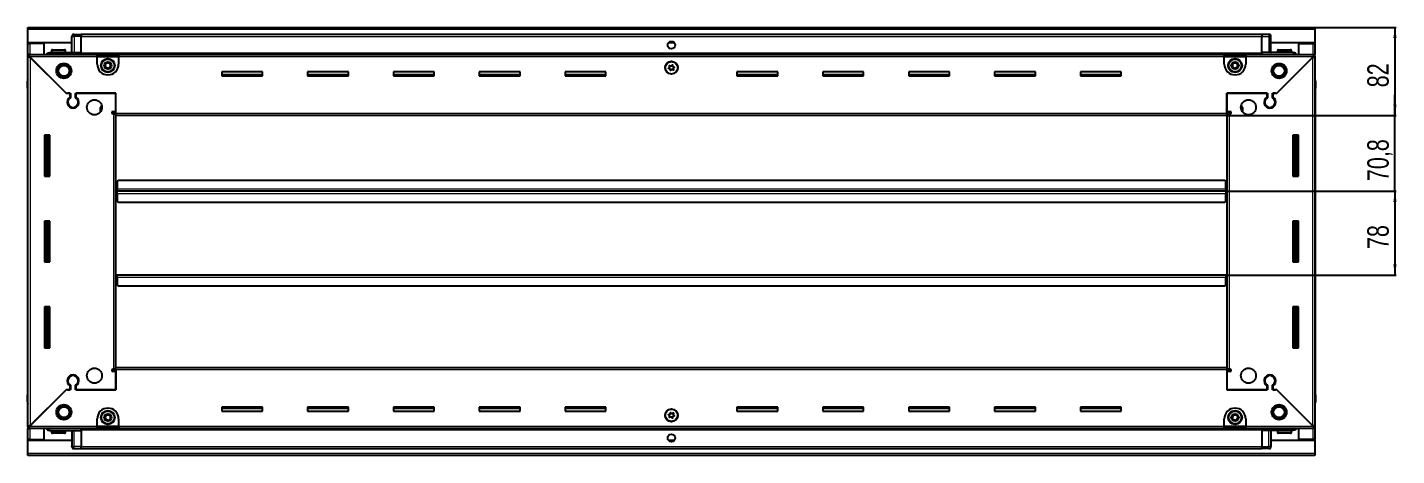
# Model space of a CAD drawing. Header units: millimetres. Extents: x 1315 to 5219, y -323 to 1569.
# Drawn here: x 3944 to 5219, y 977 to 1376 of the extents above; entities that cross this region are included whole.
import ezdxf

# ---------------------------------------------------------------- set-up
doc = ezdxf.new("R2010")
doc.units = ezdxf.units.MM
doc.layers.add('FORMAT', color=7, linetype='Continuous')
doc.styles.add('SLDTEXTSTYLE0', font='TXT', dxfattribs={"width": 0.75})
doc.dimstyles.new('SLDDIMSTYLE0', dxfattribs={"dimtxt": 20, "dimasz": 10, "dimexe": 0, "dimexo": 0.0625, "dimgap": 5, "dimtad": 2, "dimdec": 1, "dimrnd": 1e-09, "dimzin": 12, "dimdsep": 46, "dimtxsty": 'SLDTEXTSTYLE0', "dimsah": 1, "dimcen": 0.09, "dimadec": 0, "dimazin": 3, "dimtfac": 1, "dimtofl": 0, "dimtmove": 0, "dimatfit": 3, "dimfxl": 0, "dimfrac": 2, "dimtolj": 1, "dimtzin": 12, "dimarcsym": 0})
doc.dimstyles.new('SLDDIMSTYLE1', dxfattribs={"dimtxt": 20, "dimasz": 10, "dimexe": 0, "dimexo": 0.0625, "dimgap": 5, "dimtad": 2, "dimdec": 1, "dimrnd": 1e-09, "dimzin": 12, "dimdsep": 46, "dimtxsty": 'SLDTEXTSTYLE0', "dimsah": 1, "dimcen": 0.09, "dimadec": 0, "dimazin": 3, "dimtfac": 1, "dimtmove": 0, "dimatfit": 0, "dimfxl": 0, "dimfrac": 2, "dimtolj": 1, "dimtzin": 12, "dimarcsym": 0})

# ---------------------------------------------------------------- blocks, each defined once
blk = doc.blocks.new('_D_6')
at = {"layer": 'FORMAT'}
for p, q in [((5143.4, 1375.8), (5218.9, 1375.8)), ((5217.9, 1375.8), (5217.9, 1293.8)), ((5061.4, 1293.8), (5218.9, 1293.8))]:
    blk.add_line(p, q, dxfattribs=at)
for points in [[(5217.9, 1375.8), (5216.4, 1365.8), (5219.4, 1365.8)], [(5217.9, 1293.8), (5219.4, 1303.8), (5216.4, 1303.8)]]:
    blk.add_solid(points, dxfattribs=at)
at = {"layer": 'FORMAT', "insert": (5192.1, 1320), "char_height": 20, "attachment_point": 1, "rotation": 90, "style": 'SLDTEXTSTYLE0'}
blk.add_mtext('82', dxfattribs=at)
blk = doc.blocks.new('_D_7')
at = {"layer": 'FORMAT'}
for p, q in [((5217.9, 1293.8), (5217.9, 1313.1)), ((5061.4, 1293.8), (5218.9, 1293.8)), ((5217.9, 1223.1), (5217.9, 1293.8)), ((5060.4, 1223.1), (5218.9, 1223.1)), ((5217.9, 1223.1), (5217.9, 1203.8))]:
    blk.add_line(p, q, dxfattribs=at)
for points in [[(5217.9, 1293.8), (5219.4, 1303.8), (5216.4, 1303.8)], [(5217.9, 1223.1), (5216.4, 1213.1), (5219.4, 1213.1)]]:
    blk.add_solid(points, dxfattribs=at)
at = {"layer": 'FORMAT', "insert": (5192.1, 1232.6), "char_height": 20, "attachment_point": 1, "rotation": 90, "style": 'SLDTEXTSTYLE0'}
blk.add_mtext('70,8', dxfattribs=at)
blk = doc.blocks.new('_D_8')
at = {"layer": 'FORMAT'}
for p, q in [((5060.4, 1223.1), (5218.9, 1223.1)), ((5217.9, 1223.1), (5217.9, 1145.1)), ((5060.4, 1145.1), (5218.9, 1145.1))]:
    blk.add_line(p, q, dxfattribs=at)
for points in [[(5217.9, 1223.1), (5216.4, 1213.1), (5219.4, 1213.1)], [(5217.9, 1145.1), (5219.4, 1155.1), (5216.4, 1155.1)]]:
    blk.add_solid(points, dxfattribs=at)
at = {"layer": 'FORMAT', "insert": (5192.1, 1169.3), "char_height": 20, "attachment_point": 1, "rotation": 90, "style": 'SLDTEXTSTYLE0'}
blk.add_mtext('78', dxfattribs=at)

msp = doc.modelspace()

# ---------------------------------------------------------------- linework, layer by layer
at = {"color": 7, "linetype": 'Continuous', "lineweight": 25}
for p, q in [((3944.41, 1373.72), (3944.41, 1375.82)), ((3944.41, 1375.82), (5143.41, 1375.82)), ((3944.41, 1361.32), (3944.41, 1373.72)), ((3985.41, 1352.32), (3985.41, 1367.32)), ((3986.08, 1368.82), (3986.08, 1368.82)), ((3987.41, 1369.32), (3993.91, 1369.32)), ((3987.41, 1369.32), (3993.91, 1369.32)), ((3993.91, 1369.32), (3993.91, 1369.32)), ((3993.91, 1369.32), (3993.91, 1369.32)), ((3993.91, 1369.32), (3993.91, 1367.32)), ((5093.91, 1369.17), (3993.91, 1369.17)), ((3993.91, 1352.32), (3993.91, 1367.32)), ((5093.91, 1369.32), (5093.91, 1369.32)), ((5100.41, 1369.32), (5093.91, 1369.32)), ((5100.41, 1369.32), (5093.91, 1369.32)), ((5093.91, 1369.32), (5093.91, 1367.32)), ((5093.91, 1352.32), (5093.91, 1367.32)), ((5102.41, 1367.32), (5102.41, 1367.32)), ((5102.41, 1352.32), (5102.41, 1367.32)), ((5143.41, 1375.82), (5143.41, 1373.72)), ((5143.41, 1373.72), (5143.41, 1361.32)), ((3985.41, 1361.32), (3944.41, 1361.32)), ((3944.41, 1360.82), (3944.41, 1361.32)), ((3944.41, 1350.57), (3944.41, 1360.82)), ((3944.41, 1360.82), (3946.51, 1360.82)), ((3945.91, 1360.82), (3945.91, 1361.32)), ((3959.41, 1360.82), (3946.51, 1360.82)), ((3959.41, 1350.57), (3959.41, 1360.82)), ((3964.91, 1352.32), (3993.91, 1352.32)), ((3966.41, 1354.22), (3966.41, 1352.32)), ((3967.21, 1355.02), (3978.61, 1355.02)), ((3979.41, 1352.32), (3979.41, 1354.22)), ((3993.83, 1350.57), (3993.91, 1352.29)), ((3993.91, 1352.32), (3993.91, 1351.82)), ((4546.78, 1361.32), (4541.03, 1361.32)), ((5093.91, 1352.32), (5093.91, 1351.82)), ((5122.91, 1352.32), (5093.91, 1352.32)), ((5093.91, 1352.29), (5093.98, 1350.57)), ((5143.41, 1361.32), (5102.41, 1361.32)), ((5108.41, 1354.22), (5108.41, 1352.32)), ((5109.21, 1355.02), (5120.61, 1355.02)), ((5121.41, 1352.32), (5121.41, 1354.22)), ((5128.41, 1350.57), (5128.41, 1360.82)), ((5128.41, 1360.82), (5141.31, 1360.82)), ((5141.31, 1360.82), (5143.41, 1360.82)), ((5141.91, 1360.82), (5141.91, 1361.32)), ((5143.41, 1360.82), (5143.41, 1361.32)), ((5143.41, 1360.82), (5143.41, 1350.57)), ((3944.41, 1349.07), (3944.41, 1350.57)), ((3944.41, 1350.57), (3945.41, 1350.57)), ((3944.41, 1348.57), (3944.41, 1349.07)), ((3944.41, 1349.07), (3945.41, 1349.07)), ((3944.41, 1004.07), (3944.41, 1348.57)), ((3945.91, 1348.57), (3944.41, 1348.57)), ((3945.41, 1350.57), (4008.91, 1350.57)), ((3945.41, 1349.07), (3945.41, 1350.57)), ((3946.01, 1348.47), (3979.91, 1314.57)), ((3980.61, 1313.87), (3946.51, 1347.97)), ((3993.91, 1351.17), (5093.91, 1351.17)), ((4008.91, 1348.47), (4008.91, 1350.57)), ((4008.91, 1350.57), (4028.91, 1350.57)), ((4008.91, 1349.07), (4028.91, 1349.07)), ((4008.91, 1341.57), (4008.91, 1348.47)), ((4028.91, 1350.57), (5058.91, 1350.57)), ((4028.91, 1350.57), (4028.91, 1348.47)), ((4028.91, 1348.47), (4028.91, 1341.57)), ((5058.91, 1348.47), (5058.91, 1350.57)), ((5058.91, 1350.57), (5078.91, 1350.57)), ((5058.91, 1349.07), (5078.91, 1349.07)), ((5058.91, 1341.57), (5058.91, 1348.47)), ((5078.91, 1350.57), (5142.41, 1350.57)), ((5078.91, 1350.57), (5078.91, 1348.47)), ((5078.91, 1348.47), (5078.91, 1341.57)), ((5141.31, 1347.97), (5107.21, 1313.87)), ((5107.91, 1314.57), (5141.81, 1348.47)), ((5141.91, 1348.57), (5143.41, 1348.57)), ((5142.41, 1349.07), (5142.41, 1350.57)), ((5142.41, 1350.57), (5143.41, 1350.57)), ((5142.41, 1349.07), (5143.41, 1349.07)), ((5143.41, 1349.07), (5143.41, 1350.57)), ((5143.41, 1349.07), (5143.41, 1348.57)), ((5143.41, 1348.57), (5143.41, 1004.07)), ((4162.91, 1334.32), (4124.91, 1334.32)), ((4124.91, 1334.32), (4124.91, 1330.82)), ((4162.91, 1331.57), (4124.91, 1331.57)), ((4124.91, 1330.82), (4162.91, 1330.82)), ((4162.91, 1330.82), (4162.91, 1334.32)), ((4242.91, 1334.32), (4204.91, 1334.32)), ((4204.91, 1334.32), (4204.91, 1330.82)), ((4242.91, 1331.57), (4204.91, 1331.57)), ((4204.91, 1330.82), (4242.91, 1330.82)), ((4242.91, 1330.82), (4242.91, 1334.32)), ((4322.91, 1334.32), (4284.91, 1334.32)), ((4284.91, 1334.32), (4284.91, 1330.82)), ((4322.91, 1331.57), (4284.91, 1331.57)), ((4284.91, 1330.82), (4322.91, 1330.82)), ((4322.91, 1330.82), (4322.91, 1334.32)), ((4402.91, 1334.32), (4364.91, 1334.32)), ((4364.91, 1334.32), (4364.91, 1330.82)), ((4402.91, 1331.57), (4364.91, 1331.57)), ((4364.91, 1330.82), (4402.91, 1330.82)), ((4402.91, 1330.82), (4402.91, 1334.32)), ((4482.91, 1334.32), (4444.91, 1334.32)), ((4444.91, 1334.32), (4444.91, 1330.82)), ((4482.91, 1331.57), (4444.91, 1331.57)), ((4444.91, 1330.82), (4482.91, 1330.82)), ((4482.91, 1330.82), (4482.91, 1334.32)), ((4642.91, 1334.32), (4604.91, 1334.32)), ((4604.91, 1334.32), (4604.91, 1330.82)), ((4642.91, 1331.57), (4604.91, 1331.57)), ((4604.91, 1330.82), (4642.91, 1330.82)), ((4642.91, 1330.82), (4642.91, 1334.32)), ((4722.91, 1334.32), (4684.91, 1334.32)), ((4684.91, 1334.32), (4684.91, 1330.82)), ((4722.91, 1331.57), (4684.91, 1331.57)), ((4684.91, 1330.82), (4722.91, 1330.82)), ((4722.91, 1330.82), (4722.91, 1334.32)), ((4802.91, 1334.32), (4764.91, 1334.32)), ((4764.91, 1334.32), (4764.91, 1330.82)), ((4802.91, 1331.57), (4764.91, 1331.57)), ((4764.91, 1330.82), (4802.91, 1330.82)), ((4802.91, 1330.82), (4802.91, 1334.32)), ((4882.91, 1334.32), (4844.91, 1334.32)), ((4844.91, 1334.32), (4844.91, 1330.82)), ((4882.91, 1331.57), (4844.91, 1331.57)), ((4844.91, 1330.82), (4882.91, 1330.82)), ((4882.91, 1330.82), (4882.91, 1334.32)), ((4962.91, 1334.32), (4924.91, 1334.32)), ((4924.91, 1334.32), (4924.91, 1330.82)), ((4962.91, 1331.57), (4924.91, 1331.57)), ((4924.91, 1330.82), (4962.91, 1330.82)), ((4962.91, 1330.82), (4962.91, 1334.32)), ((5143.41, 1327.15), (5143.41, 1327.15)), ((3943.91, 1325.82), (3943.91, 1319.32)), ((3943.91, 1319.32), (3943.91, 1325.82)), ((3943.91, 1319.32), (3943.91, 1319.32)), ((3944.41, 1319.32), (3943.91, 1319.32)), ((3944.06, 1319.32), (3944.06, 1033.32)), ((3979.91, 1314.57), (3984.11, 1314.57)), ((3981.31, 1314.57), (3980.61, 1313.87)), ((3983.41, 1314.57), (3981.31, 1314.57)), ((3983.41, 1314.57), (3983.41, 1310.68)), ((3984.11, 1314.57), (3984.11, 1310.29)), ((3988.71, 1314.57), (4026.41, 1314.57)), ((3988.71, 1310.29), (3988.71, 1314.57)), ((3989.41, 1310.68), (3989.41, 1314.57)), ((4026.41, 1314.57), (3989.41, 1314.57)), ((4026.41, 1295.92), (4026.41, 1314.57)), ((4026.41, 1297.32), (4026.41, 1314.57)), ((5061.41, 1314.57), (5099.11, 1314.57)), ((5061.41, 1295.92), (5061.41, 1314.57)), ((5061.41, 1314.57), (5061.41, 1297.32)), ((5098.41, 1314.57), (5061.41, 1314.57)), ((5098.41, 1314.57), (5098.41, 1310.68)), ((5099.11, 1314.57), (5099.11, 1310.29)), ((5103.71, 1314.57), (5107.91, 1314.57)), ((5103.71, 1310.29), (5103.71, 1314.57)), ((5106.51, 1314.57), (5104.41, 1314.57)), ((5104.41, 1310.68), (5104.41, 1314.57)), ((5107.21, 1313.87), (5106.51, 1314.57)), ((5143.41, 1319.32), (5143.91, 1319.32)), ((5143.76, 1033.32), (5143.76, 1319.32)), ((5143.91, 1325.82), (5143.91, 1319.32)), ((5143.91, 1319.32), (5143.91, 1325.82)), ((5143.91, 1319.32), (5143.91, 1319.32)), ((5143.91, 1319.32), (5143.91, 1319.32)), ((3984.41, 1301.71), (3984.41, 1300.95)), ((4013.14, 1303.22), (4011.91, 1301.07)), ((4011.91, 1296.99), (4011.91, 1301.07)), ((5075.91, 1301.07), (5074.67, 1303.22)), ((5075.91, 1301.07), (5075.91, 1296.99)), ((5103.41, 1301.71), (5103.41, 1300.95)), ((4023.56, 1297.32), (4026.41, 1297.32)), ((4024.31, 1295.32), (4023.56, 1295.32)), ((4024.31, 1295.32), (4026.41, 1295.32)), ((4026.41, 1296.32), (4024.41, 1296.32)), ((4024.41, 1296.32), (4024.41, 1295.32)), ((4026.41, 1293.82), (4026.41, 1295.92)), ((5061.41, 1293.82), (4026.41, 1293.82)), ((4026.41, 1058.82), (4026.41, 1293.82)), ((5061.41, 1297.32), (5064.26, 1297.32)), ((5063.41, 1296.32), (5061.41, 1296.32)), ((5061.41, 1295.92), (5061.41, 1293.82)), ((5061.41, 1295.32), (5063.51, 1295.32)), ((5061.41, 1293.82), (5061.41, 1058.82)), ((5063.41, 1295.32), (5063.41, 1296.32)), ((5064.26, 1295.32), (5063.51, 1295.32)), ((3964.91, 1275.32), (3959.91, 1275.32)), ((3959.91, 1275.32), (3959.91, 1237.32)), ((3962.06, 1237.32), (3962.06, 1275.32)), ((3963.85, 1237.32), (3963.85, 1275.32)), ((3963.88, 1237.32), (3963.88, 1275.32)), ((3964.91, 1237.32), (3964.91, 1275.32)), ((5122.91, 1275.32), (5122.91, 1237.32)), ((5127.91, 1275.32), (5122.91, 1275.32)), ((5123.93, 1275.32), (5123.93, 1237.32)), ((5123.96, 1275.32), (5123.96, 1237.32)), ((5125.76, 1275.32), (5125.76, 1237.32)), ((5127.91, 1237.32), (5127.91, 1275.32)), ((3959.91, 1237.32), (3964.91, 1237.32)), ((5122.91, 1237.32), (5127.91, 1237.32)), ((4027.41, 1225.92), (4027.16, 1225.92)), ((4027.16, 1225.92), (4027.16, 1223.07)), ((4028.41, 1233.07), (4027.41, 1232.07)), ((4027.41, 1232.07), (4027.41, 1225.17)), ((4027.41, 1223.07), (4027.41, 1225.17)), ((5059.41, 1233.07), (4028.41, 1233.07)), ((5060.41, 1232.07), (5059.41, 1233.07)), ((5060.41, 1225.17), (5060.41, 1232.07)), ((5060.66, 1225.92), (5060.41, 1225.92)), ((5060.41, 1225.17), (5060.41, 1223.07)), ((5060.66, 1223.07), (5060.66, 1225.92)), ((4027.16, 1223.07), (4026.41, 1223.07)), ((4027.16, 1223.07), (4027.16, 1220.22)), ((4027.16, 1220.22), (4027.41, 1220.22)), ((4027.41, 1220.97), (4027.41, 1223.07)), ((5060.41, 1223.07), (4027.41, 1223.07)), ((4027.41, 1220.97), (4027.41, 1214.07)), ((4027.41, 1214.07), (4028.41, 1213.07)), ((4028.41, 1213.07), (5059.41, 1213.07)), ((5059.41, 1213.07), (5060.41, 1214.07)), ((5060.41, 1223.07), (5060.41, 1220.97)), ((5060.41, 1214.07), (5060.41, 1220.97)), ((5060.41, 1220.22), (5060.66, 1220.22)), ((5060.66, 1220.22), (5060.66, 1223.07)), ((5061.41, 1223.07), (5060.66, 1223.07)), ((3964.91, 1195.32), (3959.91, 1195.32)), ((3959.91, 1195.32), (3959.91, 1157.32)), ((3962.06, 1157.32), (3962.06, 1195.32)), ((3963.85, 1157.32), (3963.85, 1195.32)), ((3963.88, 1157.32), (3963.88, 1195.32)), ((3964.91, 1157.32), (3964.91, 1195.32)), ((5122.91, 1195.32), (5122.91, 1157.32)), ((5127.91, 1195.32), (5122.91, 1195.32)), ((5123.93, 1195.32), (5123.93, 1157.32)), ((5123.96, 1195.32), (5123.96, 1157.32)), ((5125.76, 1195.32), (5125.76, 1157.32)), ((5127.91, 1157.32), (5127.91, 1195.32)), ((3959.91, 1157.32), (3964.91, 1157.32)), ((5122.91, 1157.32), (5127.91, 1157.32)), ((4026.41, 1145.12), (4027.16, 1145.12)), ((4027.16, 1145.12), (4027.16, 1142.27)), ((4027.16, 1142.27), (4027.41, 1142.27)), ((4027.41, 1143.02), (4027.41, 1145.12)), ((4027.41, 1145.12), (5060.41, 1145.12)), ((4027.41, 1143.02), (4027.41, 1136.12)), ((4027.41, 1136.12), (4028.41, 1135.12)), ((5059.41, 1135.12), (5060.41, 1136.12)), ((5060.41, 1145.12), (5060.41, 1143.02)), ((5060.41, 1136.12), (5060.41, 1143.02)), ((5060.41, 1142.27), (5060.66, 1142.27)), ((5060.66, 1142.27), (5060.66, 1145.12)), ((5060.66, 1145.12), (5061.41, 1145.12)), ((4028.41, 1135.12), (5059.41, 1135.12)), ((3964.91, 1115.32), (3959.91, 1115.32)), ((3959.91, 1115.32), (3959.91, 1077.32)), ((3962.06, 1077.32), (3962.06, 1115.32)), ((3963.85, 1077.32), (3963.85, 1115.32)), ((3963.88, 1077.32), (3963.88, 1115.32)), ((3964.91, 1077.32), (3964.91, 1115.32)), ((5122.91, 1115.32), (5122.91, 1077.32)), ((5127.91, 1115.32), (5122.91, 1115.32)), ((5123.93, 1115.32), (5123.93, 1077.32)), ((5123.96, 1115.32), (5123.96, 1077.32)), ((5125.76, 1115.32), (5125.76, 1077.32)), ((5127.91, 1077.32), (5127.91, 1115.32)), ((3959.91, 1077.32), (3964.91, 1077.32)), ((5122.91, 1077.32), (5127.91, 1077.32)), ((4026.41, 1056.72), (4026.41, 1058.82)), ((4026.41, 1058.82), (5061.41, 1058.82)), ((5061.41, 1058.82), (5061.41, 1056.72)), ((3984.41, 1051.7), (3984.41, 1050.94)), ((4023.56, 1057.32), (4024.31, 1057.32)), ((4026.41, 1055.32), (4023.56, 1055.32)), ((4026.41, 1057.32), (4024.31, 1057.32)), ((4024.41, 1057.32), (4024.41, 1056.32)), ((4024.41, 1056.32), (4026.41, 1056.32)), ((4026.41, 1056.72), (4026.41, 1038.07)), ((4026.41, 1038.07), (4026.41, 1055.32)), ((5063.51, 1057.32), (5061.41, 1057.32)), ((5061.41, 1056.72), (5061.41, 1038.07)), ((5061.41, 1056.32), (5063.41, 1056.32)), ((5061.41, 1055.32), (5061.41, 1038.07)), ((5064.26, 1055.32), (5061.41, 1055.32)), ((5063.41, 1056.32), (5063.41, 1057.32)), ((5063.51, 1057.32), (5064.26, 1057.32)), ((5103.41, 1051.7), (5103.41, 1050.94)), ((3943.91, 1033.32), (3943.91, 1033.32)), ((3943.91, 1026.82), (3943.91, 1033.32)), ((3943.91, 1033.32), (3943.91, 1033.32)), ((3943.91, 1033.32), (3943.91, 1026.82)), ((3944.41, 1033.32), (3943.91, 1033.32)), ((3979.91, 1038.07), (3946.01, 1004.17)), ((3946.51, 1004.67), (3980.61, 1038.77)), ((3984.11, 1038.07), (3979.91, 1038.07)), ((3980.61, 1038.77), (3981.31, 1038.07)), ((3981.31, 1038.07), (3983.41, 1038.07)), ((3983.41, 1041.96), (3983.41, 1038.07)), ((3984.11, 1042.36), (3984.11, 1038.07)), ((3988.71, 1038.07), (3988.71, 1042.36)), ((4026.41, 1038.07), (3988.71, 1038.07)), ((3989.41, 1038.07), (3989.41, 1041.96)), ((3989.41, 1038.07), (4026.41, 1038.07)), ((5099.11, 1038.07), (5061.41, 1038.07)), ((5061.41, 1038.07), (5098.41, 1038.07)), ((5098.41, 1041.96), (5098.41, 1038.07)), ((5099.11, 1042.36), (5099.11, 1038.07)), ((5103.71, 1038.07), (5103.71, 1042.36)), ((5107.91, 1038.07), (5103.71, 1038.07)), ((5104.41, 1038.07), (5104.41, 1041.96)), ((5104.41, 1038.07), (5106.51, 1038.07)), ((5106.51, 1038.07), (5107.21, 1038.77)), ((5107.21, 1038.77), (5141.31, 1004.67)), ((5141.81, 1004.17), (5107.91, 1038.07)), ((5143.41, 1033.32), (5143.91, 1033.32)), ((5143.91, 1033.32), (5143.91, 1033.32)), ((5143.91, 1026.82), (5143.91, 1033.32)), ((5143.91, 1033.32), (5143.91, 1026.82)), ((3944.41, 1025.5), (3944.41, 1025.5)), ((4162.91, 1021.82), (4124.91, 1021.82)), ((4124.91, 1021.82), (4124.91, 1018.32)), ((4124.91, 1021.07), (4162.91, 1021.07)), ((4162.91, 1018.32), (4162.91, 1021.82)), ((4242.91, 1021.82), (4204.91, 1021.82)), ((4204.91, 1021.82), (4204.91, 1018.32)), ((4204.91, 1021.07), (4242.91, 1021.07)), ((4242.91, 1018.32), (4242.91, 1021.82)), ((4322.91, 1021.82), (4284.91, 1021.82)), ((4284.91, 1021.82), (4284.91, 1018.32)), ((4284.91, 1021.07), (4322.91, 1021.07)), ((4322.91, 1018.32), (4322.91, 1021.82)), ((4402.91, 1021.82), (4364.91, 1021.82)), ((4364.91, 1021.82), (4364.91, 1018.32)), ((4364.91, 1021.07), (4402.91, 1021.07)), ((4402.91, 1018.32), (4402.91, 1021.82)), ((4482.91, 1021.82), (4444.91, 1021.82)), ((4444.91, 1021.82), (4444.91, 1018.32)), ((4444.91, 1021.07), (4482.91, 1021.07)), ((4482.91, 1018.32), (4482.91, 1021.82)), ((4642.91, 1021.82), (4604.91, 1021.82)), ((4604.91, 1021.82), (4604.91, 1018.32)), ((4604.91, 1021.07), (4642.91, 1021.07)), ((4642.91, 1018.32), (4642.91, 1021.82)), ((4722.91, 1021.82), (4684.91, 1021.82)), ((4684.91, 1021.82), (4684.91, 1018.32)), ((4684.91, 1021.07), (4722.91, 1021.07)), ((4722.91, 1018.32), (4722.91, 1021.82)), ((4802.91, 1021.82), (4764.91, 1021.82)), ((4764.91, 1021.82), (4764.91, 1018.32)), ((4764.91, 1021.07), (4802.91, 1021.07)), ((4802.91, 1018.32), (4802.91, 1021.82)), ((4882.91, 1021.82), (4844.91, 1021.82)), ((4844.91, 1021.82), (4844.91, 1018.32)), ((4844.91, 1021.07), (4882.91, 1021.07)), ((4882.91, 1018.32), (4882.91, 1021.82)), ((4962.91, 1021.82), (4924.91, 1021.82)), ((4924.91, 1021.82), (4924.91, 1018.32)), ((4924.91, 1021.07), (4962.91, 1021.07)), ((4962.91, 1018.32), (4962.91, 1021.82)), ((4008.91, 1004.17), (4008.91, 1011.07)), ((4028.91, 1011.07), (4028.91, 1004.17)), ((4124.91, 1018.32), (4162.91, 1018.32)), ((4204.91, 1018.32), (4242.91, 1018.32)), ((4284.91, 1018.32), (4322.91, 1018.32)), ((4364.91, 1018.32), (4402.91, 1018.32)), ((4444.91, 1018.32), (4482.91, 1018.32)), ((4604.91, 1018.32), (4642.91, 1018.32)), ((4684.91, 1018.32), (4722.91, 1018.32)), ((4764.91, 1018.32), (4802.91, 1018.32)), ((4844.91, 1018.32), (4882.91, 1018.32)), ((4924.91, 1018.32), (4962.91, 1018.32)), ((5058.91, 1004.17), (5058.91, 1011.07)), ((5078.91, 1011.07), (5078.91, 1004.17)), ((3944.41, 1003.57), (3944.41, 1004.07)), ((3945.91, 1004.07), (3944.41, 1004.07)), ((3944.41, 1003.57), (3944.41, 1002.07)), ((3945.41, 1003.57), (3944.41, 1003.57)), ((3944.41, 991.82), (3944.41, 1002.07)), ((3945.41, 1002.07), (3944.41, 1002.07)), ((3945.41, 1003.57), (3945.41, 1002.07)), ((4008.91, 1002.07), (3945.41, 1002.07)), ((3959.41, 991.82), (3959.41, 1002.07)), ((3964.91, 1000.32), (3993.91, 1000.32)), ((3966.41, 1000.32), (3966.41, 998.42)), ((3970.98, 997.62), (3967.21, 997.62)), ((3978.61, 997.62), (3970.98, 997.62)), ((3979.41, 998.42), (3979.41, 1000.32)), ((3985.41, 1000.32), (3985.41, 985.32)), ((3993.91, 1000.36), (3993.83, 1002.07)), ((5093.91, 1001.47), (3993.91, 1001.47)), ((3993.91, 1000.32), (3993.91, 1000.82)), ((3993.91, 1000.32), (3993.91, 985.32)), ((4008.91, 1002.07), (4008.91, 1004.17)), ((4028.91, 1003.57), (4008.91, 1003.57)), ((4028.91, 1002.07), (4008.91, 1002.07)), ((4028.91, 1004.17), (4028.91, 1002.07)), ((5058.91, 1002.07), (4028.91, 1002.07)), ((5058.91, 1002.07), (5058.91, 1004.17)), ((5078.91, 1003.57), (5058.91, 1003.57)), ((5078.91, 1002.07), (5058.91, 1002.07)), ((5078.91, 1004.17), (5078.91, 1002.07)), ((5142.41, 1002.07), (5078.91, 1002.07)), ((5093.98, 1002.07), (5093.91, 1000.36)), ((5093.91, 1000.32), (5093.91, 1000.82)), ((5122.91, 1000.32), (5093.91, 1000.32)), ((5093.91, 1000.32), (5093.91, 985.32)), ((5102.41, 1000.32), (5102.41, 985.32)), ((5108.41, 1000.32), (5108.41, 998.42)), ((5116.2, 997.62), (5109.21, 997.62)), ((5120.61, 997.62), (5116.2, 997.62)), ((5121.41, 998.42), (5121.41, 1000.32)), ((5128.41, 991.82), (5128.41, 1002.07)), ((5141.91, 1004.07), (5143.41, 1004.07)), ((5142.41, 1003.57), (5142.41, 1002.07)), ((5143.41, 1003.57), (5142.41, 1003.57)), ((5143.41, 1002.07), (5142.41, 1002.07)), ((5143.41, 1004.07), (5143.41, 1003.57)), ((5143.41, 1003.57), (5143.41, 1002.07)), ((5143.41, 1002.07), (5143.41, 991.82)), ((3946.51, 991.82), (3944.41, 991.82)), ((3944.41, 991.32), (3944.41, 991.82)), ((3944.41, 978.92), (3944.41, 991.32)), ((3944.41, 991.32), (3985.41, 991.32)), ((3945.91, 991.32), (3945.91, 991.82)), ((3946.51, 991.82), (3959.41, 991.82)), ((3985.41, 985.32), (3985.41, 985.32)), ((3987.41, 983.32), (3993.91, 983.32)), ((3987.41, 983.32), (3993.91, 983.32)), ((3993.91, 983.32), (3993.91, 985.32)), ((3993.91, 983.47), (5093.91, 983.47)), ((3993.91, 983.32), (3993.91, 983.32)), ((4541.03, 991.32), (4546.78, 991.32)), ((5093.91, 983.32), (5093.91, 985.32)), ((5100.41, 983.32), (5093.91, 983.32)), ((5093.91, 983.32), (5093.91, 983.32)), ((5093.91, 983.32), (5093.91, 983.32)), ((5100.41, 983.32), (5093.91, 983.32)), ((5101.73, 983.82), (5101.73, 983.82)), ((5102.41, 991.32), (5143.41, 991.32)), ((5141.31, 991.82), (5128.41, 991.82)), ((5143.41, 991.82), (5141.31, 991.82)), ((5141.91, 991.32), (5141.91, 991.82)), ((5143.41, 991.32), (5143.41, 991.82)), ((5143.41, 991.32), (5143.41, 978.92)), ((3944.41, 976.82), (3944.41, 978.92)), ((5143.41, 976.82), (3944.41, 976.82)), ((5143.41, 978.92), (5143.41, 976.82))]:
    msp.add_line(p, q, dxfattribs=at)
at = {"color": 8, "linetype": 'Continuous', "lineweight": 18}
for p, q in [((5143.41, 1373.72), (3944.41, 1373.72)), ((3985.41, 1367.32), (3987.41, 1367.32)), ((3987.41, 1369.32), (3987.41, 1367.32)), ((3987.41, 1367.32), (3987.41, 1352.32)), ((3993.91, 1367.32), (3987.41, 1367.32)), ((5093.91, 1367.17), (3993.91, 1367.17)), ((5093.91, 1367.32), (5100.41, 1367.32)), ((5100.41, 1369.32), (5100.41, 1367.32)), ((5102.41, 1367.32), (5100.41, 1367.32)), ((5100.41, 1367.32), (5100.41, 1352.32)), ((3946.51, 1360.82), (3946.51, 1361.32)), ((3946.51, 1350.57), (3946.51, 1360.82)), ((3966.41, 1354.22), (3979.41, 1354.22)), ((5108.41, 1354.22), (5121.41, 1354.22)), ((5141.31, 1361.32), (5141.31, 1360.82)), ((5141.31, 1360.82), (5141.31, 1350.57)), ((4008.91, 1348.47), (3946.01, 1348.47)), ((3946.51, 1347.97), (3946.51, 1004.67)), ((5093.91, 1351.82), (3993.91, 1351.82)), ((5093.91, 1350.59), (3993.91, 1350.59)), ((4008.91, 1348.47), (4028.91, 1348.47)), ((5058.91, 1348.47), (4028.91, 1348.47)), ((5058.91, 1348.47), (5078.91, 1348.47)), ((5141.81, 1348.47), (5078.91, 1348.47)), ((5141.31, 1004.67), (5141.31, 1347.97)), ((3944.41, 1325.82), (3943.91, 1325.82)), ((5143.41, 1325.82), (5143.91, 1325.82)), ((4024.31, 1057.32), (4024.31, 1295.32)), ((4026.41, 1295.92), (5061.41, 1295.92)), ((5063.51, 1295.32), (5063.51, 1057.32)), ((3961.41, 1275.32), (3961.41, 1237.32)), ((3962.64, 1275.32), (3962.64, 1237.32)), ((5125.17, 1237.32), (5125.17, 1275.32)), ((5126.41, 1237.32), (5126.41, 1275.32)), ((5060.41, 1225.17), (4027.41, 1225.17)), ((4027.41, 1220.97), (5060.41, 1220.97)), ((3961.41, 1195.32), (3961.41, 1157.32)), ((3962.64, 1195.32), (3962.64, 1157.32)), ((5125.17, 1157.32), (5125.17, 1195.32)), ((5126.41, 1157.32), (5126.41, 1195.32)), ((4027.41, 1143.02), (5060.41, 1143.02)), ((3961.41, 1115.32), (3961.41, 1077.32)), ((3962.64, 1115.32), (3962.64, 1077.32)), ((5125.17, 1077.32), (5125.17, 1115.32)), ((5126.41, 1077.32), (5126.41, 1115.32)), ((5061.41, 1056.72), (4026.41, 1056.72)), ((3944.41, 1026.82), (3943.91, 1026.82)), ((5143.41, 1026.82), (5143.91, 1026.82)), ((3946.01, 1004.17), (4008.91, 1004.17)), ((3946.51, 991.82), (3946.51, 1002.07)), ((3970.71, 998.42), (3966.41, 998.42)), ((3979.41, 998.42), (3970.71, 998.42)), ((3987.41, 985.32), (3987.41, 1000.32)), ((3993.91, 1002.06), (5093.91, 1002.06)), ((3993.91, 1000.82), (5093.91, 1000.82)), ((4028.91, 1004.17), (4008.91, 1004.17)), ((4028.91, 1004.17), (5058.91, 1004.17)), ((5078.91, 1004.17), (5058.91, 1004.17)), ((5078.91, 1004.17), (5141.81, 1004.17)), ((5100.41, 985.32), (5100.41, 1000.32)), ((5116.38, 998.42), (5108.41, 998.42)), ((5121.41, 998.42), (5116.38, 998.42)), ((5141.31, 1002.07), (5141.31, 991.82)), ((3946.51, 991.32), (3946.51, 991.82)), ((3985.41, 985.32), (3987.41, 985.32)), ((3987.41, 983.32), (3987.41, 985.32)), ((3993.91, 985.32), (3987.41, 985.32)), ((3993.91, 985.47), (5093.91, 985.47)), ((5093.91, 985.32), (5100.41, 985.32)), ((5102.41, 985.32), (5100.41, 985.32)), ((5100.41, 983.32), (5100.41, 985.32)), ((5141.31, 991.82), (5141.31, 991.32)), ((5143.41, 978.92), (3944.41, 978.92))]:
    msp.add_line(p, q, dxfattribs=at)
at = {"color": 7, "linetype": 'Continuous', "lineweight": 25, "flags": 128}
msp.add_lwpolyline([(3985.55, 984.57), (3985.44, 984.93), (3985.41, 985.32)], dxfattribs=at)
at = {"color": 7, "linetype": 'Continuous', "lineweight": 25}
for centre, radius in [((4543.91, 1359.32), 3.5), ((3977.91, 1335.32), 7), ((3977.91, 1335.32), 6.03), ((3977.91, 1335.32), 5.1), ((4018.91, 1340.32), 6.5), ((4018.91, 1340.32), 3.46), ((4543.91, 1338.32), 6), ((4543.91, 1338.17), 5.79), ((4543.91, 1338.17), 1.85), ((5068.91, 1340.32), 6.5), ((5068.91, 1340.32), 3.46), ((5109.91, 1335.32), 7), ((5109.91, 1335.32), 6.02), ((5109.91, 1335.32), 5.1), ((4006.41, 1301.32), 7), ((5081.41, 1301.32), 7), ((4006.41, 1051.32), 7), ((5081.41, 1051.32), 7), ((3977.91, 1017.32), 7), ((3977.91, 1017.32), 6.03), ((3977.91, 1017.32), 5.1), ((5109.91, 1017.32), 7), ((5109.91, 1017.32), 6.03), ((5109.91, 1017.32), 5.1), ((4018.91, 1012.32), 6.5), ((4018.91, 1012.32), 3.46), ((4543.91, 1014.32), 6), ((4543.91, 1014.47), 5.78), ((4543.91, 1014.47), 1.85), ((5068.91, 1012.32), 6.5), ((5068.91, 1012.32), 3.46), ((4543.91, 993.32), 3.5)]:
    msp.add_circle(centre, radius, dxfattribs=at)
at = {"color": 8, "linetype": 'Continuous', "lineweight": 18}
for centre in [(4018.91, 1340.32), (5068.91, 1340.32), (4018.91, 1012.32), (5068.91, 1012.32)]:
    msp.add_circle(centre, 5.7, dxfattribs=at)
at = {"color": 7, "linetype": 'Continuous', "lineweight": 25}
for centre, radius, start, end in [((3987.41, 1367.32), 2, 90, 180), ((3987.41, 1367.32), 2, 90, 131.40962), ((5100.41, 1367.32), 2, 0, 90), ((3967.21, 1354.22), 0.8, 90, 180), ((3978.61, 1354.22), 0.8, 0, 90), ((3985.21, 1352.52), 0.2, 270, 0), ((5102.61, 1352.52), 0.2, 180, 270), ((5109.21, 1354.22), 0.8, 90, 180), ((5120.61, 1354.22), 0.8, 0, 90), ((4018.91, 1341.57), 10, 180, 270), ((4018.91, 1340.32), 2.5, 134.01559, 194.01559), ((4018.91, 1340.32), 2.5, 194.01559, 254.01559), ((4018.91, 1340.32), 2.5, 74.01559, 134.01559), ((4018.91, 1341.57), 10, 270, 0), ((4018.91, 1340.32), 2.5, 14.01559, 74.01559), ((4018.91, 1340.32), 2.5, 314.01559, 14.01559), ((5068.91, 1341.57), 10, 180, 270), ((5068.91, 1340.32), 2.5, 160.11158, 220.11158), ((5068.91, 1340.32), 2.5, 100.11158, 160.11158), ((5068.91, 1340.32), 2.5, 40.11158, 100.11158), ((5068.91, 1341.57), 10, 270, 0), ((5068.91, 1340.32), 2.5, 280.11158, 340.11158), ((5068.91, 1340.32), 2.5, 340.11158, 40.11158), ((3945.91, 1325.82), 2, 138.59038, 180), ((4018.91, 1340.32), 2.5, 254.01559, 314.01559), ((5068.91, 1340.32), 2.5, 220.11158, 280.11158), ((5141.91, 1325.82), 2, 0, 41.39416), ((3986.41, 1306.07), 5.5, 123.05573, 56.94427), ((3986.41, 1306.07), 4.8, 118.63099, 61.36901), ((5101.41, 1306.07), 5.5, 123.05573, 56.94427), ((5101.41, 1306.07), 4.8, 118.63099, 61.36901), ((4023.56, 1296.32), 1, 90, 270), ((5064.26, 1296.32), 1, 270, 90), ((3986.41, 1046.57), 5.5, 303.05573, 236.94427), ((3986.41, 1046.57), 4.8, 298.63099, 241.36901), ((4023.56, 1056.32), 1, 90, 270), ((5064.26, 1056.32), 1, 270, 90), ((5101.41, 1046.57), 5.5, 303.05573, 236.94427), ((5101.41, 1046.57), 4.8, 298.63099, 241.36901), ((3945.91, 1026.82), 2, 180, 199.56674), ((3945.91, 1026.82), 2, 180, 221.39416), ((3945.91, 1026.82), 2, 213.78451, 221.40962), ((4018.91, 1011.07), 10, 90, 180), ((4018.91, 1011.07), 10, 0, 90), ((5068.91, 1011.07), 10, 90, 180), ((5068.91, 1011.07), 10, 0, 90), ((5141.91, 1026.82), 2, 318.59038, 0), ((4018.91, 1012.32), 2.5, 127.47401, 187.47401), ((4018.91, 1012.32), 2.5, 187.47401, 247.47401), ((4018.91, 1012.32), 2.5, 67.47401, 127.47401), ((4018.91, 1012.32), 2.5, 247.47401, 307.47401), ((4018.91, 1012.32), 2.5, 7.47401, 67.47401), ((4018.91, 1012.32), 2.5, 307.47401, 7.47401), ((5068.91, 1012.32), 2.5, 147.04236, 207.04236), ((5068.91, 1012.32), 2.5, 207.04236, 267.04236), ((5068.91, 1012.32), 2.5, 87.04236, 147.04236), ((5068.91, 1012.32), 2.5, 267.04236, 327.04236), ((5068.91, 1012.32), 2.5, 27.04236, 87.04236), ((5068.91, 1012.32), 2.5, 327.04236, 27.04236), ((3967.21, 998.42), 0.8, 180, 270), ((3978.61, 998.42), 0.8, 270, 0), ((3985.21, 1000.12), 0.2, 0, 90), ((5102.61, 1000.12), 0.2, 90, 180), ((5109.21, 998.42), 0.8, 180, 270), ((5120.61, 998.42), 0.8, 270, 360), ((3987.41, 985.32), 2, 180, 270), ((5100.41, 985.32), 2, 270, 0), ((5100.41, 985.32), 2, 270, 288.58003), ((5100.41, 985.32), 2, 303.94202, 311.40962)]:
    msp.add_arc(centre, radius, start, end, dxfattribs=at)
for points, knots in [([(3961.69, 1350.57), (3961.81, 1350.77), (3962.2, 1351.42), (3963.35, 1352.13), (3964.39, 1352.26), (3964.91, 1352.32)], [0, 0, 0, 0, 0.1822499, 0.5911249, 1, 1, 1, 1]), ([(3993.91, 1352.32), (3993.91, 1352.29), (3993.91, 1352.21), (3993.91, 1351.59), (3993.91, 1351.03), (3993.91, 1350.66), (3993.91, 1350.65)], [0, 0, 0, 0, 0.3302672, 0.6605344, 0.9908016, 1, 1, 1, 1]), ([(5093.91, 1352.32), (5093.91, 1352.29), (5093.91, 1352.21), (5093.91, 1351.59), (5093.91, 1351.01), (5093.91, 1350.62), (5093.91, 1350.59)], [0, 0, 0, 0, 0.3242788, 0.6485576, 0.9728365, 1, 1, 1, 1]), ([(5126.12, 1350.57), (5126, 1350.77), (5125.61, 1351.42), (5124.46, 1352.13), (5123.42, 1352.26), (5122.91, 1352.32)], [0, 0, 0, 0, 0.1822499, 0.5911249, 1, 1, 1, 1]), ([(3944.41, 1348.57), (3944.43, 1348.53), (3944.48, 1348.44), (3944.88, 1348.3), (3945.44, 1348.17), (3946.02, 1348.06), (3946.38, 1348), (3946.51, 1347.97)], [0, 0, 0, 0, 0.23025534, 0.4485219, 0.6667858, 0.88504963, 1, 1, 1, 1]), ([(3946.01, 1348.47), (3945.96, 1348.73), (3945.87, 1349.22), (3945.74, 1349.86), (3945.61, 1350.33), (3945.5, 1350.55), (3945.43, 1350.57), (3945.41, 1350.57)], [0, 0, 0, 0, 0.2302553, 0.4485219, 0.6667858, 0.8850496, 1, 1, 1, 1]), ([(4016.13, 1341.12), (4016.5, 1341.48), (4017.2, 1342.15), (4017.89, 1342.81), (4018.21, 1343.12)], [0, 0, 0, 0, 0.5346859, 1, 1, 1, 1]), ([(4016.83, 1338.32), (4016.75, 1338.65), (4016.55, 1339.45), (4016.31, 1340.42), (4016.16, 1341), (4016.13, 1341.12)], [0, 0, 0, 0, 0.3629006, 0.8668753, 1, 1, 1, 1]), ([(4018.21, 1343.12), (4018.7, 1342.98), (4019.63, 1342.72), (4020.55, 1342.45), (4020.98, 1342.33)], [0, 0, 0, 0, 0.5346859, 1, 1, 1, 1]), ([(4021.68, 1339.53), (4021.31, 1339.17), (4020.62, 1338.5), (4019.93, 1337.83), (4019.61, 1337.52)], [0, 0, 0, 0, 0.53468586, 1, 1, 1, 1]), ([(4020.98, 1342.33), (4021.01, 1342.21), (4021.16, 1341.63), (4021.4, 1340.66), (4021.6, 1339.86), (4021.68, 1339.53)], [0, 0, 0, 0, 0.1331247, 0.6370994, 1, 1, 1, 1]), ([(4542.02, 1340.24), (4542.01, 1340.23), (4542, 1340.21), (4541.99, 1340.15), (4542, 1340.01), (4542.1, 1339.64), (4542.23, 1339.11), (4542.07, 1338.5), (4541.71, 1338.13), (4541.41, 1337.88), (4541.23, 1337.72), (4541.18, 1337.64), (4541.17, 1337.6), (4541.17, 1337.57), (4541.19, 1337.54), (4541.24, 1337.49), (4541.49, 1337.39), (4541.95, 1337.29), (4542.59, 1336.98), (4542.85, 1336.31), (4542.9, 1335.84), (4542.98, 1335.58), (4543.02, 1335.53), (4543.05, 1335.51), (4543.08, 1335.5), (4543.11, 1335.51), (4543.15, 1335.52), (4543.22, 1335.57), (4543.39, 1335.72), (4543.66, 1335.99), (4544.06, 1336.31), (4544.69, 1336.42), (4545.19, 1336.23), (4545.56, 1336.1), (4545.71, 1336.07), (4545.77, 1336.09), (4545.79, 1336.1), (4545.81, 1336.13), (4545.83, 1336.19), (4545.81, 1336.34), (4545.72, 1336.71), (4545.58, 1337.23), (4545.75, 1337.84), (4546.1, 1338.21), (4546.41, 1338.46), (4546.58, 1338.63), (4546.63, 1338.71), (4546.65, 1338.75), (4546.64, 1338.78), (4546.62, 1338.81), (4546.57, 1338.85), (4546.32, 1338.95), (4545.86, 1339.06), (4545.22, 1339.37), (4544.97, 1340.03), (4544.91, 1340.51), (4544.83, 1340.76), (4544.79, 1340.82), (4544.77, 1340.84), (4544.74, 1340.85), (4544.7, 1340.84), (4544.66, 1340.82), (4544.59, 1340.78), (4544.42, 1340.63), (4544.15, 1340.36), (4543.75, 1340.04), (4543.13, 1339.93), (4542.62, 1340.11), (4542.25, 1340.25), (4542.1, 1340.27), (4542.05, 1340.26), (4542.03, 1340.25), (4542.02, 1340.24)], [0, 0, 0, 0, 0.0020087, 0.00442, 0.0093647, 0.0255282, 0.0677053, 0.0957862, 0.1246456, 0.1503415, 0.1605194, 0.1633943, 0.1656965, 0.1672448, 0.1688741, 0.1707699, 0.1786058, 0.2119941, 0.2499945, 0.2879948, 0.3213831, 0.329219, 0.3311148, 0.3327441, 0.3342924, 0.3362166, 0.3385353, 0.3413178, 0.349662, 0.3753578, 0.4042173, 0.4322982, 0.4744753, 0.4906388, 0.4966691, 0.49844, 0.5, 0.5020087, 0.50442, 0.5093647, 0.5255282, 0.5677053, 0.5957862, 0.6246456, 0.6503415, 0.6605194, 0.6633943, 0.6656965, 0.6672448, 0.6688741, 0.6707699, 0.6786058, 0.7119941, 0.7499945, 0.7879948, 0.8213831, 0.829219, 0.8311148, 0.8327441, 0.8342924, 0.8362166, 0.8385353, 0.8413178, 0.849662, 0.8753578, 0.9042173, 0.9322982, 0.9744753, 0.9906388, 0.9966691, 0.99844, 1, 1, 1, 1]), ([(5066.06, 1339.82), (5066.11, 1339.93), (5066.31, 1340.5), (5066.65, 1341.43), (5066.93, 1342.21), (5067.05, 1342.53)], [0, 0, 0, 0, 0.1331247, 0.6370994, 1, 1, 1, 1]), ([(5067.92, 1337.61), (5067.59, 1338), (5066.97, 1338.74), (5066.35, 1339.48), (5066.06, 1339.82)], [0, 0, 0, 0, 0.5346859, 1, 1, 1, 1]), ([(5067.05, 1342.53), (5067.55, 1342.62), (5068.5, 1342.79), (5069.45, 1342.96), (5069.89, 1343.04)], [0, 0, 0, 0, 0.5346859, 1, 1, 1, 1]), ([(5069.89, 1343.04), (5070.22, 1342.64), (5070.84, 1341.91), (5071.46, 1341.17), (5071.75, 1340.83)], [0, 0, 0, 0, 0.5346859, 1, 1, 1, 1]), ([(5071.75, 1340.83), (5071.63, 1340.51), (5071.35, 1339.73), (5071.01, 1338.8), (5070.81, 1338.23), (5070.77, 1338.12)], [0, 0, 0, 0, 0.3629006, 0.8668753, 1, 1, 1, 1]), ([(5141.31, 1347.97), (5141.56, 1348.02), (5142.05, 1348.11), (5142.69, 1348.24), (5143.16, 1348.37), (5143.38, 1348.48), (5143.4, 1348.55), (5143.41, 1348.57)], [0, 0, 0, 0, 0.2302553, 0.4485219, 0.6667858, 0.8850496, 1, 1, 1, 1]), ([(5142.41, 1350.57), (5142.36, 1350.55), (5142.27, 1350.49), (5142.14, 1350.1), (5142.01, 1349.54), (5141.9, 1348.96), (5141.83, 1348.6), (5141.81, 1348.47)], [0, 0, 0, 0, 0.23025534, 0.4485219, 0.6667858, 0.88504963, 1, 1, 1, 1]), ([(4019.61, 1337.52), (4019.11, 1337.66), (4018.18, 1337.93), (4017.26, 1338.19), (4016.83, 1338.32)], [0, 0, 0, 0, 0.53468586, 1, 1, 1, 1]), ([(5070.77, 1338.12), (5070.26, 1338.03), (5069.31, 1337.86), (5068.36, 1337.69), (5067.92, 1337.61)], [0, 0, 0, 0, 0.5346859, 1, 1, 1, 1]), ([(4016.24, 1013.43), (4016.34, 1013.51), (4016.81, 1013.87), (4017.6, 1014.48), (4018.26, 1014.98), (4018.53, 1015.19)], [0, 0, 0, 0, 0.1331247, 0.6370994, 1, 1, 1, 1]), ([(4016.62, 1010.57), (4016.55, 1011.08), (4016.42, 1012.03), (4016.3, 1012.99), (4016.24, 1013.43)], [0, 0, 0, 0, 0.5346859, 1, 1, 1, 1]), ([(4019.28, 1009.46), (4018.81, 1009.66), (4017.91, 1010.03), (4017.03, 1010.4), (4016.62, 1010.57)], [0, 0, 0, 0, 0.5346859, 1, 1, 1, 1]), ([(4018.53, 1015.19), (4019.01, 1014.99), (4019.9, 1014.62), (4020.78, 1014.25), (4021.2, 1014.08)], [0, 0, 0, 0, 0.5346859, 1, 1, 1, 1]), ([(4021.57, 1011.22), (4021.3, 1011.01), (4020.65, 1010.51), (4019.86, 1009.9), (4019.38, 1009.54), (4019.28, 1009.46)], [0, 0, 0, 0, 0.3629006, 0.8668753, 1, 1, 1, 1]), ([(4021.2, 1014.08), (4021.26, 1013.57), (4021.39, 1012.61), (4021.51, 1011.66), (4021.57, 1011.22)], [0, 0, 0, 0, 0.5346859, 1, 1, 1, 1]), ([(4542.02, 1012.4), (4542.03, 1012.4), (4542.06, 1012.38), (4542.11, 1012.38), (4542.26, 1012.4), (4542.62, 1012.54), (4543.13, 1012.72), (4543.75, 1012.61), (4544.15, 1012.29), (4544.43, 1012.01), (4544.61, 1011.85), (4544.69, 1011.81), (4544.73, 1011.8), (4544.77, 1011.81), (4544.79, 1011.83), (4544.83, 1011.88), (4544.91, 1012.14), (4544.97, 1012.61), (4545.22, 1013.28), (4545.86, 1013.59), (4546.32, 1013.69), (4546.57, 1013.79), (4546.62, 1013.84), (4546.64, 1013.87), (4546.65, 1013.9), (4546.64, 1013.93), (4546.61, 1013.97), (4546.56, 1014.04), (4546.4, 1014.19), (4546.1, 1014.43), (4545.75, 1014.8), (4545.58, 1015.41), (4545.72, 1015.94), (4545.81, 1016.32), (4545.83, 1016.47), (4545.81, 1016.52), (4545.79, 1016.55), (4545.76, 1016.56), (4545.7, 1016.57), (4545.56, 1016.54), (4545.19, 1016.41), (4544.69, 1016.23), (4544.06, 1016.34), (4543.66, 1016.66), (4543.38, 1016.94), (4543.2, 1017.09), (4543.12, 1017.14), (4543.08, 1017.15), (4543.05, 1017.14), (4543.02, 1017.12), (4542.98, 1017.06), (4542.9, 1016.81), (4542.85, 1016.33), (4542.59, 1015.67), (4541.95, 1015.36), (4541.49, 1015.25), (4541.24, 1015.15), (4541.19, 1015.11), (4541.17, 1015.08), (4541.17, 1015.05), (4541.18, 1015.01), (4541.2, 1014.98), (4541.25, 1014.91), (4541.41, 1014.76), (4541.71, 1014.52), (4542.07, 1014.14), (4542.23, 1013.53), (4542.1, 1013.01), (4542, 1012.63), (4541.99, 1012.48), (4542, 1012.43), (4542.02, 1012.41), (4542.02, 1012.4)], [0, 0, 0, 0, 0.0020087, 0.00442, 0.0093647, 0.0255282, 0.0677053, 0.0957862, 0.1246456, 0.1503415, 0.1605194, 0.1633943, 0.1656965, 0.1672448, 0.1688741, 0.1707699, 0.1786058, 0.2119941, 0.2499945, 0.2879948, 0.3213831, 0.329219, 0.3311148, 0.3327441, 0.3342924, 0.3362166, 0.3385353, 0.3413178, 0.349662, 0.3753578, 0.4042173, 0.4322982, 0.4744753, 0.4906388, 0.4966691, 0.49844, 0.5, 0.5020087, 0.50442, 0.5093647, 0.5255282, 0.5677053, 0.5957862, 0.6246456, 0.6503415, 0.6605194, 0.6633943, 0.6656965, 0.6672448, 0.6688741, 0.6707699, 0.6786058, 0.7119941, 0.7499945, 0.7879948, 0.8213831, 0.829219, 0.8311148, 0.8327441, 0.8342924, 0.8362166, 0.8385353, 0.8413178, 0.849662, 0.8753578, 0.9042173, 0.9322982, 0.9744753, 0.9906388, 0.9966691, 0.99844, 1, 1, 1, 1]), ([(5066.02, 1012.47), (5066.3, 1012.91), (5066.83, 1013.71), (5067.35, 1014.52), (5067.59, 1014.89)], [0, 0, 0, 0, 0.5346859, 1, 1, 1, 1]), ([(5067.34, 1009.9), (5067.1, 1010.36), (5066.66, 1011.22), (5066.23, 1012.07), (5066.02, 1012.47)], [0, 0, 0, 0, 0.5346859, 1, 1, 1, 1]), ([(5070.22, 1009.75), (5069.87, 1009.77), (5069.05, 1009.81), (5068.06, 1009.86), (5067.46, 1009.89), (5067.34, 1009.9)], [0, 0, 0, 0, 0.3629006, 0.8668753, 1, 1, 1, 1]), ([(5067.59, 1014.89), (5067.72, 1014.89), (5068.32, 1014.86), (5069.31, 1014.81), (5070.13, 1014.76), (5070.48, 1014.75)], [0, 0, 0, 0, 0.1331247, 0.6370994, 1, 1, 1, 1]), ([(5071.79, 1012.17), (5071.51, 1011.74), (5070.98, 1010.93), (5070.46, 1010.13), (5070.22, 1009.75)], [0, 0, 0, 0, 0.5346859, 1, 1, 1, 1]), ([(5070.48, 1014.75), (5070.71, 1014.29), (5071.15, 1013.43), (5071.59, 1012.57), (5071.79, 1012.17)], [0, 0, 0, 0, 0.5346859, 1, 1, 1, 1]), ([(3946.51, 1004.67), (3946.25, 1004.63), (3945.76, 1004.54), (3945.12, 1004.4), (3944.65, 1004.27), (3944.43, 1004.16), (3944.41, 1004.1), (3944.41, 1004.07)], [0, 0, 0, 0, 0.2302553, 0.4485219, 0.6667858, 0.8850496, 1, 1, 1, 1]), ([(3945.41, 1002.07), (3945.45, 1002.1), (3945.54, 1002.15), (3945.68, 1002.55), (3945.81, 1003.1), (3945.92, 1003.68), (3945.98, 1004.05), (3946.01, 1004.17)], [0, 0, 0, 0, 0.23025534, 0.4485219, 0.6667858, 0.88504963, 1, 1, 1, 1]), ([(3961.69, 1002.07), (3961.81, 1001.87), (3962.2, 1001.22), (3963.35, 1000.51), (3964.39, 1000.39), (3964.91, 1000.32)], [0, 0, 0, 0, 0.1822499, 0.5911249, 1, 1, 1, 1]), ([(3993.91, 1000.32), (3993.91, 1000.36), (3993.91, 1000.44), (3993.91, 1001.05), (3993.91, 1001.63), (3993.91, 1002.03), (3993.91, 1002.06)], [0, 0, 0, 0, 0.3242788, 0.6485576, 0.9728365, 1, 1, 1, 1]), ([(5093.91, 1000.32), (5093.91, 1000.36), (5093.91, 1000.44), (5093.91, 1001.05), (5093.91, 1001.63), (5093.91, 1002.03), (5093.91, 1002.06)], [0, 0, 0, 0, 0.3242788, 0.6485576, 0.9728365, 1, 1, 1, 1]), ([(5126.12, 1002.07), (5126, 1001.87), (5125.61, 1001.22), (5124.46, 1000.51), (5123.42, 1000.39), (5122.91, 1000.32)], [0, 0, 0, 0, 0.18224985, 0.59112493, 1, 1, 1, 1]), ([(5143.41, 1004.07), (5143.38, 1004.12), (5143.33, 1004.21), (5142.93, 1004.34), (5142.38, 1004.47), (5141.8, 1004.58), (5141.43, 1004.65), (5141.31, 1004.67)], [0, 0, 0, 0, 0.23025534, 0.4485219, 0.6667858, 0.88504963, 1, 1, 1, 1]), ([(5141.81, 1004.17), (5141.85, 1003.92), (5141.94, 1003.43), (5142.08, 1002.79), (5142.21, 1002.32), (5142.32, 1002.1), (5142.38, 1002.08), (5142.41, 1002.07)], [0, 0, 0, 0, 0.2302553, 0.4485219, 0.6667858, 0.8850496, 1, 1, 1, 1])]:
    msp.add_open_spline(points, degree=3, knots=knots, dxfattribs=at)
at = {"color": 8, "linetype": 'Continuous', "lineweight": 18}
for points, knots in [([(3964.91, 1352.32), (3964.91, 1352.28), (3964.91, 1352.2), (3964.91, 1351.77), (3964.91, 1351.31), (3964.91, 1350.9), (3964.91, 1350.63), (3964.91, 1350.57)], [0, 0, 0, 0, 0.3597529, 0.5534142, 0.7511852, 0.9489563, 1, 1, 1, 1]), ([(5122.91, 1352.32), (5122.91, 1352.28), (5122.91, 1352.2), (5122.91, 1351.77), (5122.91, 1351.31), (5122.91, 1350.9), (5122.91, 1350.63), (5122.91, 1350.57)], [0, 0, 0, 0, 0.3597529, 0.5534142, 0.7511852, 0.9489563, 1, 1, 1, 1]), ([(3964.91, 1000.32), (3964.91, 1000.37), (3964.91, 1000.44), (3964.91, 1000.88), (3964.91, 1001.33), (3964.91, 1001.75), (3964.91, 1002.02), (3964.91, 1002.07)], [0, 0, 0, 0, 0.3597529, 0.5534142, 0.7511852, 0.9489563, 1, 1, 1, 1]), ([(5122.91, 1000.32), (5122.91, 1000.37), (5122.91, 1000.44), (5122.91, 1000.88), (5122.91, 1001.33), (5122.91, 1001.75), (5122.91, 1002.02), (5122.91, 1002.07)], [0, 0, 0, 0, 0.35975288, 0.55341416, 0.75118521, 0.94895626, 1, 1, 1, 1])]:
    msp.add_open_spline(points, degree=3, knots=knots, dxfattribs=at)
at = {"color": 7, "linetype": 'Continuous', "lineweight": 25}
for points in [[(3946.01, 1348.47), (3945.96, 1348.55), (3945.86, 1348.71), (3945.71, 1348.91), (3945.56, 1349.05), (3945.46, 1349.06), (3945.41, 1349.07)], [(3945.91, 1348.57), (3945.92, 1348.52), (3945.93, 1348.42), (3946.07, 1348.27), (3946.27, 1348.12), (3946.43, 1348.02), (3946.51, 1347.97)], [(5141.31, 1347.97), (5141.38, 1348.02), (5141.54, 1348.12), (5141.74, 1348.27), (5141.88, 1348.42), (5141.9, 1348.52), (5141.91, 1348.57)], [(5142.41, 1349.07), (5142.36, 1349.06), (5142.26, 1349.05), (5142.11, 1348.91), (5141.96, 1348.71), (5141.86, 1348.55), (5141.81, 1348.47)], [(3945.41, 1003.57), (3945.46, 1003.58), (3945.56, 1003.6), (3945.71, 1003.74), (3945.86, 1003.94), (3945.96, 1004.09), (3946.01, 1004.17)], [(3946.51, 1004.67), (3946.43, 1004.62), (3946.27, 1004.52), (3946.07, 1004.37), (3945.93, 1004.22), (3945.92, 1004.12), (3945.91, 1004.07)], [(5141.91, 1004.07), (5141.9, 1004.12), (5141.88, 1004.22), (5141.74, 1004.37), (5141.54, 1004.52), (5141.38, 1004.62), (5141.31, 1004.67)], [(5141.81, 1004.17), (5141.86, 1004.09), (5141.96, 1003.94), (5142.11, 1003.74), (5142.26, 1003.6), (5142.36, 1003.58), (5142.41, 1003.57)]]:
    msp.add_open_spline(points, degree=3, dxfattribs=at)

# ---------------------------------------------------------------- dimensions: what is measured, and where the dimension line sits
at = {"layer": 'FORMAT'}
for base, p1, p2, dimstyle, picture, middle in [((5217.91, 1293.82), (5143.41, 1375.82), (5061.41, 1293.82), 'SLDDIMSTYLE0', '_D_6', (5217.91, 1334.82)), ((5217.90660582, 1293.82343353), (5060.40624892, 1223.07343353), (5061.40624892, 1293.82343353), 'SLDDIMSTYLE1', '_D_7', (5217.90660582, 1258.44843353)), ((5217.90660582, 1145.12343353), (5060.40624892, 1223.07343353), (5060.40624892, 1145.12343353), 'SLDDIMSTYLE0', '_D_8', (5217.90660582, 1184.09843353))]:
    dim = msp.add_linear_dim(base=base, p1=p1, p2=p2, angle=90, dimstyle=dimstyle, dxfattribs=at)
    dim.commit()
    dim.dimension.update_dxf_attribs({"geometry": picture, "text_midpoint": middle, "dimtype": 160})

doc.saveas('drawing.dxf')
